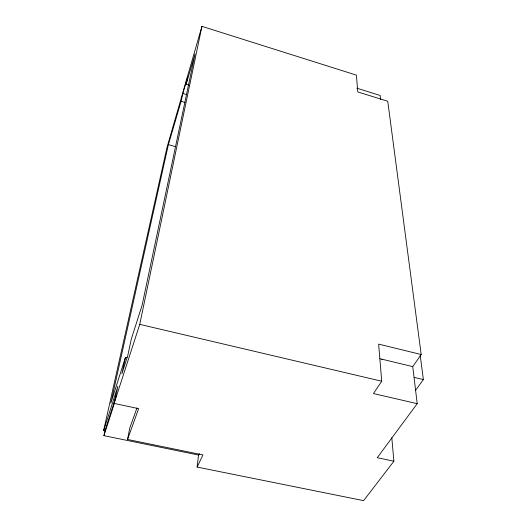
<?xml version="1.0" encoding="UTF-8"?>
<svg xmlns="http://www.w3.org/2000/svg" width="527" height="527" viewBox="0 0 527 527"><rect width="100%" height="100%" fill="white"/><g stroke="black" fill="none" stroke-linecap="round" stroke-linejoin="round"><path stroke-width="0.79" d="M391.811 437.72L393.893 461.224L363.604 500.65L197.118 467.074L198.626 454.248M197.118 467.074L202.948 454.92L127.541 439.452L129.767 428.082L136.954 407.99M127.541 439.452L138.641 408.649L114.122 403.412L139.747 324.362L201.933 26.35L356.404 75.13L357.787 91.929L387.747 101.256L421.192 354.526L412.746 366.621L417.206 403.675L377.273 457.667L393.893 461.224M189.279 85.242L186.13 84.3L187.783 76.626L182.823 93.516L181.136 101.296L168.383 144.635L110.815 403.181L125.472 357.319L127.073 357.681M125.472 357.319L121.882 373.821L127.811 355.409L131.368 338.881L142.092 305.311L195.049 53.985L186.13 84.3M114.122 403.412L117.87 386.304L103.628 430.566L105.229 430.895M199.45 453.661L198.765 455.104L103.931 435.671L105.525 428.504M103.628 430.566L167.033 147.296L201.933 26.35M105.163 430.111L116.23 395.922M103.931 435.671L114.504 403.096M381.891 359.822L382.246 359.269M421.192 354.526L378.636 344.111L381.706 381.225L373.439 393.557L417.206 403.675M415.678 390.204L423.372 379.578L420.19 355.238M139.747 324.362L381.706 381.225M414.176 377.385L423.372 379.578M379.947 358.716L412.746 366.621M168.383 144.635L175.392 146.618M181.136 101.296L185.063 102.455M182.823 93.516L186.762 94.689M356.733 88.154L380.125 95.453L380.613 99.517"/></g></svg>
